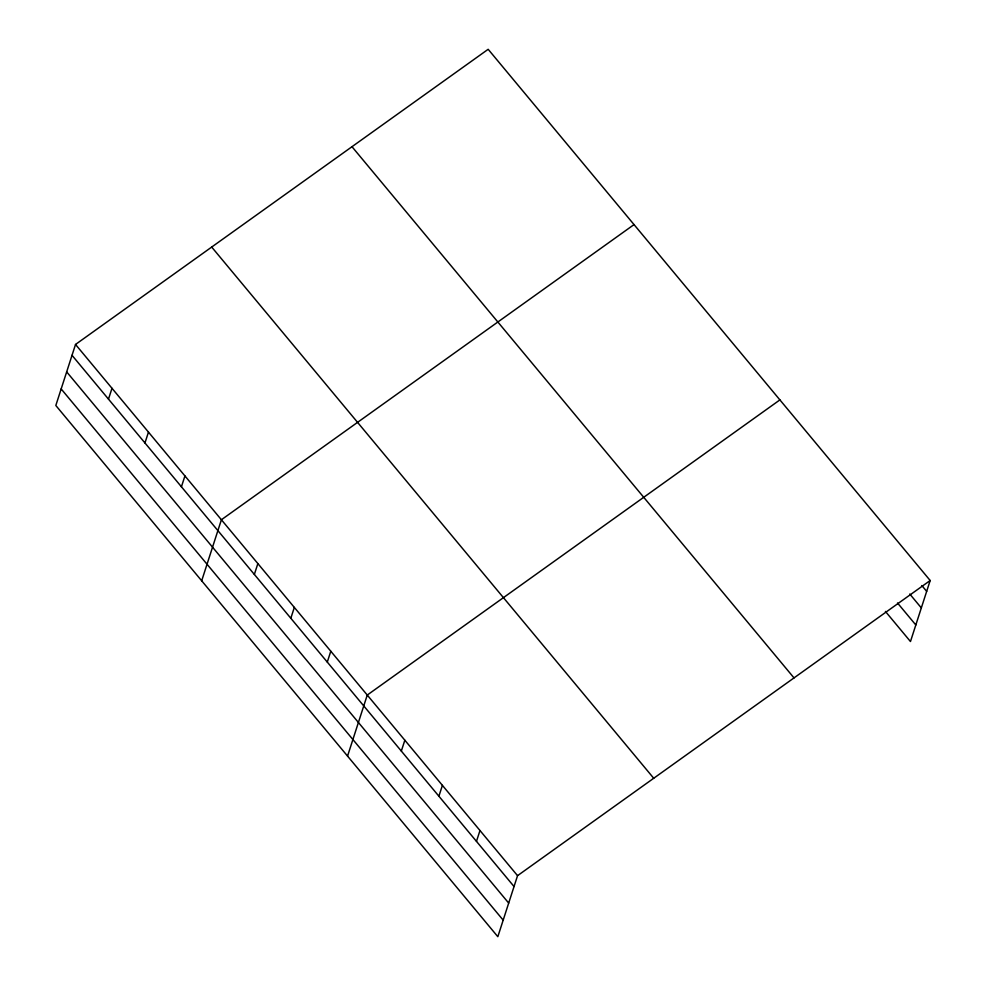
<?xml version="1.0" encoding="UTF-8"?>
<svg xmlns="http://www.w3.org/2000/svg" width="986" height="986" viewBox="0 0 986 986"><rect width="100%" height="100%" fill="white"/><g stroke="black" fill="none" stroke-linecap="round" stroke-linejoin="round"><path stroke-width="1.48" d="M75.528 344.459L55.82 405.492L497.831 936.7L517.551 875.667L930.18 580.507L488.169 49.3L75.528 344.459L517.551 875.667M108.485 399.145L111.997 388.287M144.954 442.973L148.467 432.115M181.424 486.801L184.924 475.93M201.686 580.791L221.394 519.758L634.035 224.598M254.351 574.444L257.864 563.585M290.821 618.271L294.333 607.413M327.29 662.087L330.791 651.228M347.553 756.089L367.26 695.056L779.901 399.897M401.327 751.073L404.839 740.215M438.893 796.22L442.406 785.361M476.472 841.378L479.972 830.52M930.18 580.507L910.472 641.541L885.428 611.431M921.861 585.573L926.68 591.366M909.77 594.028L921.331 607.918M897.519 602.988L915.821 624.976M351.99 146.704L794.013 677.912M211.694 247.055L653.718 778.262M72.027 355.317L514.039 886.525M66.678 371.882L508.69 903.077M61.169 388.94L503.18 920.148"/></g></svg>
